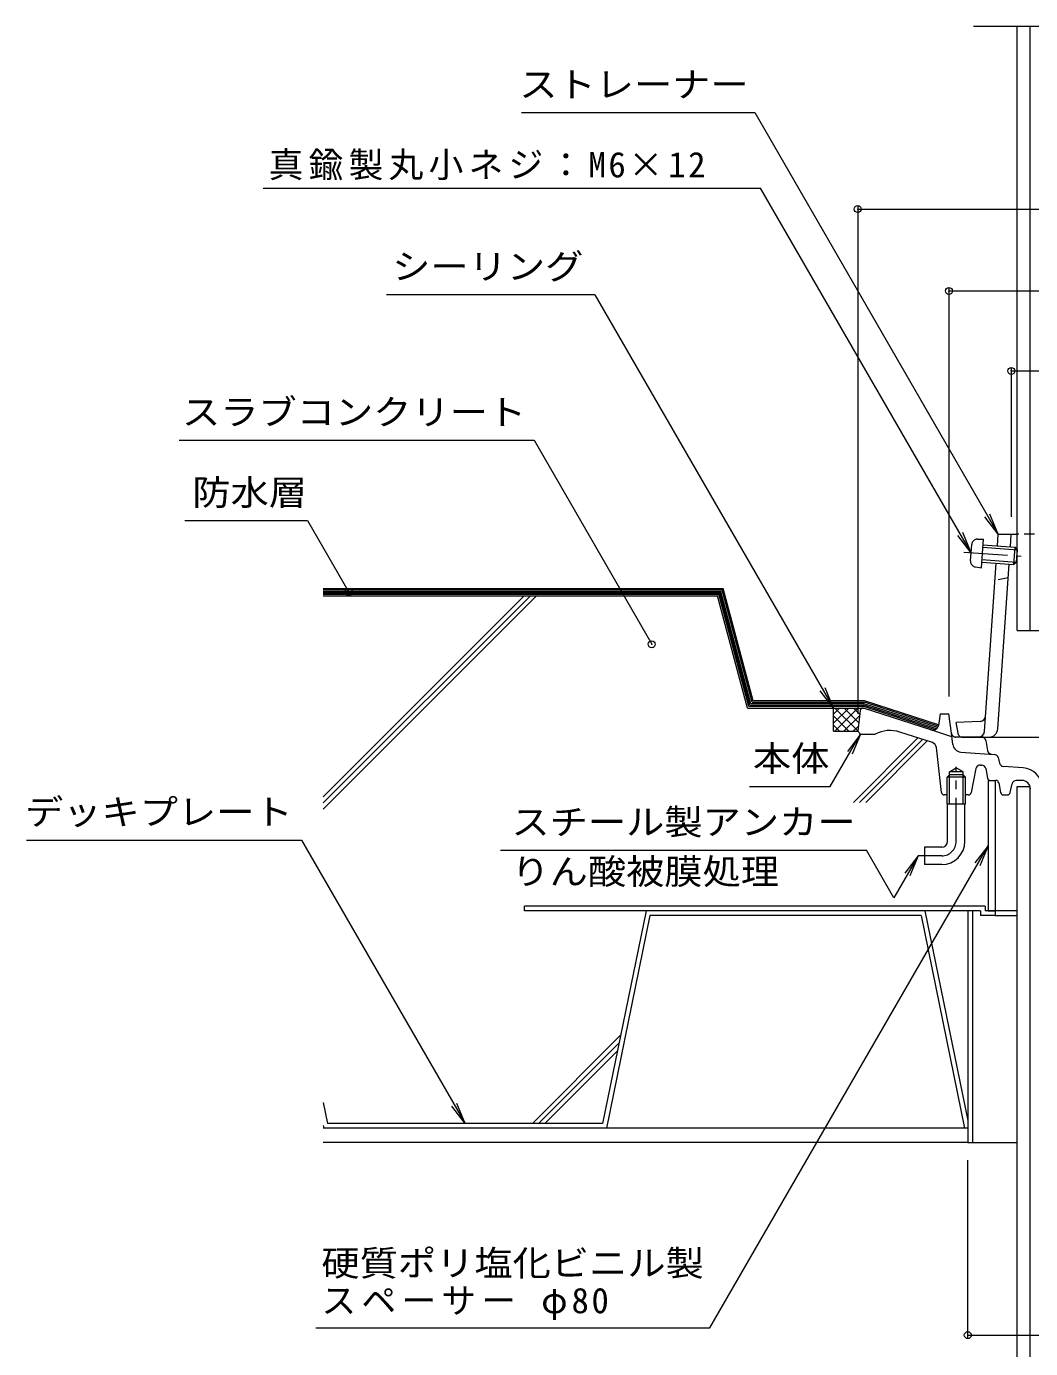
# Model space of a CAD drawing. Units: millimetres, scale not verified. Extents: x -497 to 839, y -584 to 573.
# Drawn here: x -496.7 to -150.1, y -301.2 to 155.1 of the extents above; entities that cross this region are included whole.
import ezdxf
from ezdxf.enums import TextEntityAlignment as Align

# ---------------------------------------------------------------- set-up
doc = ezdxf.new("R2010")
doc.units = ezdxf.units.MM
doc.header["$LTSCALE"] = 3
doc.header["$PDMODE"] = 32
doc.header["$PDSIZE"] = 2.4
for name, pattern in [('CHAIN1', [8, 5, -1, 1, -1]), ('DASHED1', [1.8, 1.2, -0.6]), ('DOUBLE_CHAIN1', [8.8, 5, -1, 0.6, -0.6, 0.6, -1]), ('DOUBLE_CHAIN2', [12.8, 9, -1, 0.6, -0.6, 0.6, -1])]:
    doc.linetypes.add(name, pattern=pattern)
for name, color, linetype, lineweight in [('0-0_通り芯', 3, 'Continuous', 9), ('0-1_躯体', 6, 'Continuous', 9), ('0-3_建具', 4, 'Continuous', 9), ('0-4_その他', 7, 'Continuous', 9), ('0-5_寸法', 7, 'Continuous', 9), ('0-6_ハッチ', 6, 'Continuous', 9), ('0-8_041', 2, 'Continuous', 9), ('0-9_051', 2, 'DASHED1', 9), ('0-B_062', 1, 'Continuous', 5), ('0-C_084', 5, 'Continuous', 5), ('0-E_090', 4, 'Continuous', 9), ('0-F_092', 6, 'Continuous', 9)]:
    doc.layers.add(name, color=color, linetype=linetype, lineweight=lineweight)
doc.styles.add('ＭＳ ゴシック', font='')
doc.styles.get('ＭＳ ゴシック').set_extended_font_data('MS Gothic')

msp = doc.modelspace()

# ---------------------------------------------------------------- linework, layer by layer
at = {"layer": '0-0_通り芯'}
for p, q in [((-127.909, 155.092), (-169.801, 155.092)), ((-208.912, -81.033), (-209.803, -88.157)), ((-207.803, -80.157), (-207.92, -80.157)), ((-184.528, -87.719), (-207.803, -80.157)), ((-181.303, -82.157), (-181.935, -86.131)), ((-181.303, -82.157), (-178.303, -82.157)), ((-177.482, -88.84), (-178.303, -82.157)), ((-208.803, -89.157), (-209.803, -88.157)), ((-208.803, -89.157), (-203.803, -89.157)), ((-184.027, -92.088), (-195.283, -88.431)), ((-177.333, -90.057), (-184.528, -87.719)), ((-177.008, -92.702), (-177.482, -88.84)), ((-180.903, -109.269), (-182.658, -93.765)), ((-174.239, -95.33), (-162.652, -96.14)), ((-167.475, -99.812), (-166.954, -99.849)), ((-161.3, -97.275), (-160.825, -99.192)), ((-152.67, -100.803), (-159.474, -100.328)), ((-178.163, -103.157), (-178.977, -103.957)), ((-172.628, -103.957), (-178.977, -103.957)), ((-178.977, -113.157), (-178.977, -103.957)), ((-178.163, -113.157), (-178.163, -102.157)), ((-173.443, -103.157), (-178.163, -103.157)), ((-173.443, -102.157), (-175.803, -100.794)), ((-173.443, -113.157), (-173.443, -102.157)), ((-172.628, -103.957), (-173.443, -103.157)), ((-172.628, -113.157), (-172.628, -103.957)), ((-169.053, -101.026), (-170.647, -109.345)), ((-165.586, -101.063), (-164.958, -104.345)), ((-163.976, -105.157), (-162.122, -105.157)), ((-161.142, -105.961), (-160.463, -109.353)), ((-157.142, -109.353), (-156.544, -106.363)), ((-153.138, -105.157), (-155.073, -105.157)), ((-178.977, -110.157), (-179.909, -110.157)), ((-178.977, -113.157), (-172.628, -113.157)), ((-178.803, -126.157), (-178.803, -113.157)), ((-172.802, -126.157), (-172.802, -113.157)), ((-171.629, -110.157), (-172.628, -110.157)), ((-159.483, -110.157), (-158.122, -110.157)), ((-186.803, -128.157), (-186.803, -134.157)), ((-180.802, -128.157), (-186.803, -128.157)), ((-180.802, -134.157), (-186.803, -134.157))]:
    msp.add_line(p, q, dxfattribs=at)
at = {"layer": '0-0_通り芯', "linetype": 'DOUBLE_CHAIN2'}
for p, q in [((-167.067, -90.157), (-175.993, -90.157)), ((-165.589, -91.404), (-165.002, -94.829))]:
    msp.add_line(p, q, dxfattribs=at)
at = {"layer": '0-0_通り芯', "linetype": 'CHAIN1'}
for p, q in [((-175.803, -126.157), (-175.803, -100.49)), ((-180.803, -131.157), (-188.926, -131.157))]:
    msp.add_line(p, q, dxfattribs=at)
at = {"layer": '0-0_通り芯'}
msp.add_lwpolyline([(-173.443, -102.157), (-178.163, -102.157), (-175.803, -100.794)], dxfattribs=at)
for centre, radius, start, end in [((-207.92, -81.157), 1, 90, 172.87573), ((-183.91, -85.817), 2, 251.99969, 350.95978), ((-198.682, -98.892), 11, 71.99945, 117.74339), ((-184.645, -93.99), 2, 6.457, 72.00018), ((-174.03, -92.337), 3, 186.99971, 266.00029), ((-167.58, -101.309), 1.5, 86, 169.15211), ((-167.059, -101.345), 1.5, 10.8302, 86), ((-162.756, -97.636), 1.5, 13.91808, 86), ((-159.369, -98.831), 1.5, 193.91791, 266), ((-163.976, -104.157), 1, 190.82764, 270), ((-153.159, -107.786), 7, 3.23962, 86.00008), ((-179.909, -109.157), 1, 186.45599, 270), ((-171.629, -109.157), 1, 270, 349.15408), ((-162.122, -106.157), 1, 11.30934, 90), ((-159.483, -109.157), 1, 191.30914, 270), ((-158.122, -109.157), 1, 270, 348.69086), ((-155.073, -106.657), 1.5, 90, 168.6902), ((-153.138, -108.157), 3, 3.23926, 90), ((-180.802, -126.157), 2, 270, 0), ((-180.802, -126.157), 8, 270, 0)]:
    msp.add_arc(centre, radius, start, end, dxfattribs=at)
at = {"layer": '0-0_通り芯', "linetype": 'DOUBLE_CHAIN2'}
for centre, start, end in [((-175.993, -88.657), 187.00041, 270), ((-167.067, -91.657), 9.72844, 90), ((-163.523, -94.575), 189.72844, 265.99991)]:
    msp.add_arc(centre, 1.5, start, end, dxfattribs=at)
at = {"layer": '0-0_通り芯', "linetype": 'CHAIN1'}
msp.add_arc((-180.803, -126.157), 5, 270, 0, dxfattribs=at)
at = {"layer": '0-1_躯体'}
for p, q in [((-161.592, -24.164), (-161.313, -20.157)), ((-161.313, -20.157), (-154.803, -20.157)), ((-157.103, -24.477), (-156.802, -20.157)), ((-166.056, -88.296), (-162.009, -30.15)), ((-161.48, -87.365), (-157.52, -30.462)), ((-167.575, -84.746), (-175.802, -85.157)), ((-174.963, -89.353), (-175.802, -85.157)), ((-173.983, -90.157), (-81.684, -90.157))]:
    msp.add_line(p, q, dxfattribs=at)
at = {"layer": '0-1_躯体', "linetype": 'DASHED1'}
for p, q in [((-94.803, -20.157), (-154.803, -20.157)), ((-157.847, -35.157), (-162.427, -36.157))]:
    msp.add_line(p, q, dxfattribs=at)
at = {"layer": '0-1_躯体'}
for centre, radius, start, end in [((-167.674, -82.748), 2, 272.86191, 356.01874), ((-173.983, -89.157), 1, 191.30994, 270), ((-168.051, -88.157), 2, 270, 356.01874), ((-164.473, -87.157), 3, 270, 356.01863)]:
    msp.add_arc(centre, radius, start, end, dxfattribs=at)
at = {"layer": '0-3_建具', "linetype": 'DOUBLE_CHAIN1'}
for p, q in [((-168.508, -21.86), (-166.426, -21.823)), ((-167.121, -31.799), (-166.426, -21.823)), ((-173.121, -26.369), (-152.719, -27.789)), ((-170.86, -29.36), (-170.468, -23.721)), ((-166.626, -24.686), (-154.655, -25.519)), ((-166.565, -23.818), (-155.462, -24.591)), ((-155.879, -30.577), (-155.462, -24.591)), ((-154.655, -25.519), (-155.462, -24.591)), ((-154.95, -29.769), (-154.655, -25.519)), ((-169.177, -31.474), (-167.121, -31.799)), ((-166.982, -29.804), (-155.879, -30.577)), ((-166.922, -28.936), (-154.95, -29.769)), ((-154.95, -29.769), (-155.879, -30.577))]:
    msp.add_line(p, q, dxfattribs=at)
at = {"layer": '0-3_建具'}
for p, q in [((-164.803, -105.157), (-163.976, -105.157)), ((-162.303, -105.157), (-162.303, -150.157))]:
    msp.add_line(p, q, dxfattribs=at)
msp.add_lwpolyline([(-164.803, -105.157), (-164.803, -150.157), (-162.303, -150.157)], dxfattribs=at)
at = {"layer": '0-3_建具', "linetype": 'DOUBLE_CHAIN1'}
for centre, start, end in [((-168.473, -23.86), 91.01862, 176.0186), ((-168.865, -29.498), 176.0186, 261.01859)]:
    msp.add_arc(centre, 2, start, end, dxfattribs=at)
at = {"layer": '0-4_その他'}
for p, q in [((-209.803, 92.942), (-209.803, -82.157)), ((-209.803, 92.042), (-39.803, 92.042)), ((-178.303, 64.719), (-178.303, -76.157)), ((-178.303, 63.819), (-71.303, 63.819)), ((-156.802, 37.099), (-156.802, -14.157)), ((-156.802, 36.199), (-92.802, 36.199)), ((-171.803, -297.502), (-171.803, -236.157)), ((-171.803, -296.602), (-77.803, -296.602))]:
    msp.add_line(p, q, dxfattribs=at)
for p in [(-209.803, 92.042), (-178.303, 63.819), (-156.802, 36.199), (-171.803, -296.602)]:
    msp.add_point(p, dxfattribs=at)
at = {"layer": '0-5_寸法'}
for p, q in [((-325.849, 125.359), (-245.327, 125.359)), ((-245.327, 125.359), (-161.313, -20.157)), ((-415.082, 99.326), (-243.333, 99.326)), ((-170.664, -26.54), (-243.333, 99.326)), ((-300.527, 62.513), (-372.436, 62.513)), ((-300.527, 62.513), (-218.157, -80.157)), ((-444.081, 12.263), (-321.532, 12.263)), ((-321.532, 12.263), (-280.892, -58.127)), ((-161.313, -20.157), (-164.184, -13.228)), ((-161.313, -20.157), (-165.879, -14.207)), ((-170.664, -26.54), (-175.23, -20.59)), ((-170.664, -26.54), (-173.534, -19.611)), ((-218.157, -80.157), (-222.722, -74.207)), ((-218.157, -80.157), (-221.027, -73.228)), ((-219.262, -107.273), (-208.803, -89.157)), ((-208.803, -89.157), (-213.368, -95.107)), ((-208.803, -89.157), (-211.673, -96.086)), ((-247.204, -107.273), (-219.262, -107.273)), ((-496.745, -125.743), (-401.799, -125.743)), ((-401.799, -125.743), (-345.326, -223.557)), ((-260.903, -294.108), (-164.803, -127.657)), ((-164.803, -127.657), (-169.368, -133.607)), ((-164.803, -127.657), (-167.673, -134.586)), ((-333.059, -129.197), (-206.783, -129.197)), ((-197.288, -145.641), (-206.783, -129.197)), ((-188.926, -131.157), (-197.288, -145.641)), ((-188.926, -131.157), (-193.491, -137.107)), ((-188.926, -131.157), (-191.796, -138.086)), ((-345.326, -223.557), (-349.892, -217.607)), ((-345.326, -223.557), (-348.197, -216.628)), ((-396.875, -294.108), (-260.903, -294.108))]:
    msp.add_line(p, q, dxfattribs=at)
msp.add_lwpolyline([(-442.067, -15.457), (-399.715, -15.457), (-385.456, -40.153)], dxfattribs=at)
for p in [(-385.456, -40.153), (-280.892, -58.127)]:
    msp.add_point(p, dxfattribs=at)
at = {"layer": '0-6_ハッチ'}
for p, q in [((-216.094, -80.157), (-218.157, -82.22)), ((-212.912, -80.157), (-218.157, -85.402)), ((-209.73, -80.157), (-217.73, -88.157)), ((-209.776, -88.058), (-217.677, -80.157)), ((-209.435, -85.217), (-214.495, -80.157)), ((-209.081, -82.389), (-211.313, -80.157)), ((-212.859, -88.157), (-218.157, -82.859)), ((-216.041, -88.157), (-218.157, -86.041)), ((-209.125, -82.734), (-214.548, -88.157)), ((-209.579, -86.37), (-211.366, -88.157)), ((-218.157, -88.157), (-209.803, -88.157))]:
    msp.add_line(p, q, dxfattribs=at)
msp.add_lwpolyline([(-218.157, -88.157), (-218.157, -80.157), (-207.803, -80.157)], dxfattribs=at)
at = {"layer": '0-8_041'}
for p, q in [((-154.803, -53.414), (-154.803, 155.092)), ((-150.303, -53.414), (-150.303, 155.092)), ((-154.803, -53.414), (-94.803, -53.414)), ((-154.803, -435.429), (-154.803, -107.176)), ((-154.803, -107.176), (-150.303, -107.176)), ((-150.303, -435.429), (-150.303, -107.176))]:
    msp.add_line(p, q, dxfattribs=at)
at = {"layer": '0-9_051', "linetype": 'Continuous'}
for p, q in [((-165.803, -148.557), (-324.803, -148.557)), ((-324.803, -150.157), (-324.803, -148.557)), ((-167.403, -150.157), (-324.803, -150.157)), ((-171.803, -150.157), (-171.803, -230.157)), ((-170.203, -150.157), (-170.203, -230.157)), ((-167.403, -150.157), (-167.403, -151.757)), ((-165.803, -148.557), (-165.803, -150.157)), ((-154.803, -150.157), (-165.803, -150.157)), ((-162.303, -150.157), (-162.303, -151.757)), ((-162.303, -151.757), (-167.403, -151.757)), ((-162.303, -151.757), (-154.803, -151.757)), ((-171.803, -230.157), (-154.803, -230.157))]:
    msp.add_line(p, q, dxfattribs=at)
at = {"layer": '0-B_062'}
for p, q in [((-282.838, -150.157), (-297.879, -223.557)), ((-186.638, -150.157), (-282.838, -150.157)), ((-186.638, -150.157), (-171.803, -222.555)), ((-281.533, -151.757), (-296.574, -225.157)), ((-187.944, -151.757), (-281.533, -151.757)), ((-187.944, -151.757), (-172.903, -225.157)), ((-394.267, -216.268), (-392.774, -223.557)), ((-297.879, -223.557), (-392.774, -223.557)), ((-394.267, -224.238), (-394.079, -225.157)), ((-296.574, -225.157), (-394.079, -225.157))]:
    msp.add_line(p, q, dxfattribs=at)
at = {"layer": '0-C_084'}
for p, q in [((-171.806, -225.157), (-394.303, -225.157)), ((-171.803, -230.157), (-394.303, -230.157))]:
    msp.add_line(p, q, dxfattribs=at)
at = {"layer": '0-E_090'}
for p, q in [((-394.303, -38.907), (-256.267, -38.907)), ((-394.303, -39.407), (-256.651, -39.407)), ((-394.303, -39.907), (-257.035, -39.907)), ((-394.303, -40.407), (-257.418, -40.407)), ((-394.303, -40.907), (-257.802, -40.907)), ((-247.419, -79.657), (-257.802, -40.907)), ((-247.035, -79.157), (-257.418, -40.407)), ((-246.652, -78.657), (-257.035, -39.907)), ((-246.268, -78.157), (-256.651, -39.407)), ((-245.884, -77.657), (-256.267, -38.907)), ((-207.723, -79.657), (-247.419, -79.657)), ((-247.035, -79.157), (-207.644, -79.157)), ((-207.565, -78.657), (-246.652, -78.657)), ((-246.268, -78.157), (-207.486, -78.157)), ((-207.407, -77.657), (-245.884, -77.657)), ((-183.115, -87.653), (-207.723, -79.657)), ((-182.572, -87.303), (-207.644, -79.157)), ((-182.223, -86.891), (-207.565, -78.657)), ((-182.008, -86.435), (-207.486, -78.157)), ((-181.905, -85.943), (-207.407, -77.657))]:
    msp.add_line(p, q, dxfattribs=at)
at = {"layer": '0-F_092'}
for p, q in [((-394.303, -41.407), (-258.186, -41.407)), ((-324.907, -41.407), (-394.303, -110.803)), ((-322.786, -41.407), (-394.303, -112.924)), ((-320.664, -41.407), (-394.303, -115.045)), ((-247.803, -80.157), (-258.186, -41.407)), ((-247.803, -80.157), (-207.92, -80.157)), ((-189.014, -90.468), (-211.302, -112.755)), ((-187.413, -90.988), (-209.181, -112.755)), ((-185.812, -91.508), (-207.059, -112.755)), ((-291.636, -193.089), (-322.104, -223.557)), ((-292.182, -195.757), (-319.982, -223.557)), ((-292.729, -198.425), (-317.861, -223.557))]:
    msp.add_line(p, q, dxfattribs=at)

# ---------------------------------------------------------------- texts
at = {"layer": '0-5_寸法', "color": 2, "style": 'ＭＳ ゴシック', "width": 1.1}
for s, p in [('ストレーナー', (-326.645, 128.047)), ('シーリング', (-370.498, 65.202)), ('スラブコンクリート', (-443.05, 14.952)), ('防水層', (-439.477, -12.768)), ('本体', (-245.957, -104.585)), ('デッキプレート', (-497.242, -123.055)), ('スチール製アンカー', (-329.348, -126.508)), ('りん酸被膜処理', (-329.348, -143.61)), ('硬質ポリ塩化ビニル製', (-394.936, -278.77))]:
    msp.add_text(s, height=8.798, dxfattribs=at).set_placement(p, align=Align.BOTTOM_LEFT)
at = {"layer": '0-5_寸法', "color": 2, "char_height": 8.798, "attachment_point": 7, "style": 'ＭＳ ゴシック'}
for s, insert in [('\\T1.15;真鍮製丸小ネジ：M6×12', (-413.144, 102.014)), ('\\T1.15;スペーサー\\~φ80', (-394.936, -291.42))]:
    msp.add_mtext(s, dxfattribs=dict(at, insert=insert))

doc.saveas('drawing.dxf')
